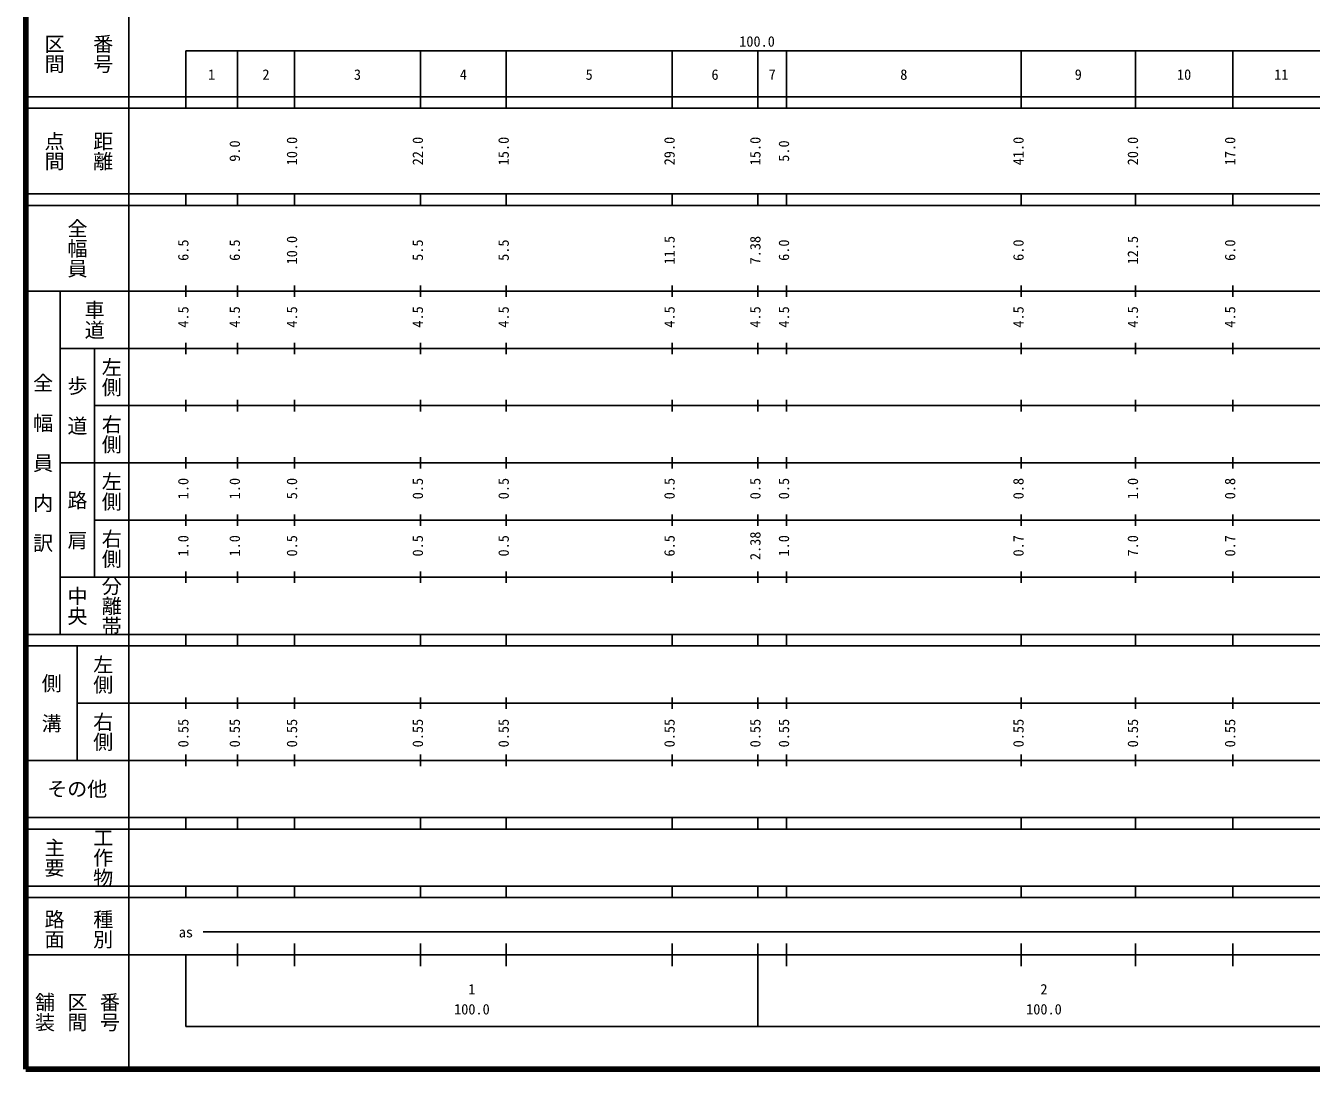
# Model space of a CAD drawing. Units: millimetres on the paper, enlarged 1000 times. Extents: x 40000 to 680000, y 20000 to 380000.
# Drawn here: x 40000 to 264736, y 20000 to 202409 of the extents above; entities that cross this region are included whole.
import ezdxf
from ezdxf.enums import TextEntityAlignment as Align

# ---------------------------------------------------------------- set-up
doc = ezdxf.new("R2010")
doc.units = ezdxf.units.MM
doc.header["$LTSCALE"] = 1000
doc.layers.add('M-TTL', color=2, linetype='Continuous', lineweight=140)
doc.layers.add('M-TTL-BAND', color=7, linetype='Continuous', lineweight=25)
doc.styles.add('@ＭＳ ゴシック', font='')
doc.styles.add('ＭＳ ゴシック', font='')
doc.styles.get('@ＭＳ ゴシック').set_extended_font_data('@MS Gothic')
doc.styles.get('ＭＳ ゴシック').set_extended_font_data('MS Gothic')

msp = doc.modelspace()

# ---------------------------------------------------------------- linework, layer by layer
at = {"layer": 'M-TTL'}
for p, q in [((40000, 380000), (40000, 20000)), ((40000, 20000), (680000, 20000))]:
    msp.add_line(p, q, dxfattribs=at)
at = {"layer": 'M-TTL-BAND'}
for p, q in [((58000, 370000), (58000, 20000)), ((68000, 198000), (579000, 198000)), ((68000, 198000), (68000, 188000)), ((77000, 188000), (77000, 198000)), ((87000, 188000), (87000, 198000)), ((109000, 188000), (109000, 198000)), ((124000, 188000), (124000, 198000)), ((153000, 188000), (153000, 198000)), ((168000, 188000), (168000, 198000)), ((173000, 188000), (173000, 198000)), ((214000, 188000), (214000, 198000)), ((234000, 188000), (234000, 198000)), ((251000, 188000), (251000, 198000)), ((40000, 190000), (579000, 190000)), ((40000, 188000), (579000, 188000)), ((40000, 173000), (579000, 173000)), ((40000, 171000), (579000, 171000)), ((68000, 171000), (68000, 173000)), ((77000, 171000), (77000, 173000)), ((87000, 171000), (87000, 173000)), ((109000, 171000), (109000, 173000)), ((124000, 171000), (124000, 173000)), ((153000, 171000), (153000, 173000)), ((168000, 171000), (168000, 173000)), ((173000, 171000), (173000, 173000)), ((214000, 171000), (214000, 173000)), ((234000, 171000), (234000, 173000)), ((251000, 171000), (251000, 173000)), ((40000, 156000), (579000, 156000)), ((46000, 96000), (46000, 156000)), ((68000, 155000), (68000, 157000)), ((77000, 155000), (77000, 157000)), ((87000, 155000), (87000, 157000)), ((109000, 155000), (109000, 157000)), ((124000, 155000), (124000, 157000)), ((153000, 155000), (153000, 157000)), ((168000, 155000), (168000, 157000)), ((173000, 155000), (173000, 157000)), ((214000, 155000), (214000, 157000)), ((234000, 155000), (234000, 157000)), ((251000, 155000), (251000, 157000)), ((68000, 145000), (68000, 147000)), ((77000, 145000), (77000, 147000)), ((87000, 145000), (87000, 147000)), ((109000, 145000), (109000, 147000)), ((124000, 145000), (124000, 147000)), ((153000, 145000), (153000, 147000)), ((168000, 145000), (168000, 147000)), ((173000, 145000), (173000, 147000)), ((214000, 145000), (214000, 147000)), ((234000, 145000), (234000, 147000)), ((251000, 145000), (251000, 147000)), ((46000, 146000), (579000, 146000)), ((52000, 146000), (52000, 106000)), ((52000, 136000), (579000, 136000)), ((68000, 135000), (68000, 137000)), ((77000, 135000), (77000, 137000)), ((87000, 135000), (87000, 137000)), ((109000, 135000), (109000, 137000)), ((124000, 135000), (124000, 137000)), ((153000, 135000), (153000, 137000)), ((168000, 135000), (168000, 137000)), ((173000, 135000), (173000, 137000)), ((214000, 135000), (214000, 137000)), ((234000, 135000), (234000, 137000)), ((251000, 135000), (251000, 137000)), ((46000, 126000), (579000, 126000)), ((68000, 125000), (68000, 127000)), ((77000, 125000), (77000, 127000)), ((87000, 125000), (87000, 127000)), ((109000, 125000), (109000, 127000)), ((124000, 125000), (124000, 127000)), ((153000, 125000), (153000, 127000)), ((168000, 125000), (168000, 127000)), ((173000, 125000), (173000, 127000)), ((214000, 125000), (214000, 127000)), ((234000, 125000), (234000, 127000)), ((251000, 125000), (251000, 127000)), ((68000, 115000), (68000, 117000)), ((77000, 115000), (77000, 117000)), ((87000, 115000), (87000, 117000)), ((109000, 115000), (109000, 117000)), ((124000, 115000), (124000, 117000)), ((153000, 115000), (153000, 117000)), ((168000, 115000), (168000, 117000)), ((173000, 115000), (173000, 117000)), ((214000, 115000), (214000, 117000)), ((234000, 115000), (234000, 117000)), ((251000, 115000), (251000, 117000)), ((52000, 116000), (579000, 116000)), ((46000, 106000), (579000, 106000)), ((68000, 105000), (68000, 107000)), ((77000, 105000), (77000, 107000)), ((87000, 105000), (87000, 107000)), ((109000, 105000), (109000, 107000)), ((124000, 105000), (124000, 107000)), ((153000, 105000), (153000, 107000)), ((168000, 105000), (168000, 107000)), ((173000, 105000), (173000, 107000)), ((214000, 105000), (214000, 107000)), ((234000, 105000), (234000, 107000)), ((251000, 105000), (251000, 107000)), ((40000, 96000), (579000, 96000)), ((68000, 94000), (68000, 96000)), ((77000, 94000), (77000, 96000)), ((87000, 94000), (87000, 96000)), ((109000, 94000), (109000, 96000)), ((124000, 94000), (124000, 96000)), ((153000, 94000), (153000, 96000)), ((168000, 94000), (168000, 96000)), ((173000, 94000), (173000, 96000)), ((214000, 94000), (214000, 96000)), ((234000, 94000), (234000, 96000)), ((251000, 94000), (251000, 96000)), ((40000, 94000), (579000, 94000)), ((49000, 94000), (49000, 74000)), ((49000, 84000), (579000, 84000)), ((68000, 83000), (68000, 85000)), ((77000, 83000), (77000, 85000)), ((87000, 83000), (87000, 85000)), ((109000, 83000), (109000, 85000)), ((124000, 83000), (124000, 85000)), ((153000, 83000), (153000, 85000)), ((168000, 83000), (168000, 85000)), ((173000, 83000), (173000, 85000)), ((214000, 83000), (214000, 85000)), ((234000, 83000), (234000, 85000)), ((251000, 83000), (251000, 85000)), ((68000, 73000), (68000, 75000)), ((77000, 73000), (77000, 75000)), ((87000, 73000), (87000, 75000)), ((109000, 73000), (109000, 75000)), ((124000, 73000), (124000, 75000)), ((153000, 73000), (153000, 75000)), ((168000, 73000), (168000, 75000)), ((173000, 73000), (173000, 75000)), ((214000, 73000), (214000, 75000)), ((234000, 73000), (234000, 75000)), ((251000, 73000), (251000, 75000)), ((40000, 74000), (579000, 74000)), ((40000, 64000), (579000, 64000)), ((68000, 62000), (68000, 64000)), ((77000, 62000), (77000, 64000)), ((87000, 62000), (87000, 64000)), ((109000, 62000), (109000, 64000)), ((124000, 62000), (124000, 64000)), ((153000, 62000), (153000, 64000)), ((168000, 62000), (168000, 64000)), ((173000, 62000), (173000, 64000)), ((214000, 62000), (214000, 64000)), ((234000, 62000), (234000, 64000)), ((251000, 62000), (251000, 64000)), ((40000, 62000), (579000, 62000)), ((40000, 52000), (579000, 52000)), ((68000, 50000), (68000, 52000)), ((77000, 50000), (77000, 52000)), ((87000, 50000), (87000, 52000)), ((109000, 50000), (109000, 52000)), ((124000, 50000), (124000, 52000)), ((153000, 50000), (153000, 52000)), ((168000, 50000), (168000, 52000)), ((173000, 50000), (173000, 52000)), ((214000, 50000), (214000, 52000)), ((234000, 50000), (234000, 52000)), ((251000, 50000), (251000, 52000)), ((40000, 50000), (579000, 50000)), ((71000, 44000), (553000, 44000)), ((77000, 38000), (77000, 42000)), ((87000, 38000), (87000, 42000)), ((109000, 38000), (109000, 42000)), ((124000, 38000), (124000, 42000)), ((153000, 38000), (153000, 42000)), ((168000, 27500), (168000, 42000)), ((173000, 38000), (173000, 42000)), ((214000, 38000), (214000, 42000)), ((234000, 38000), (234000, 42000)), ((251000, 38000), (251000, 42000)), ((40000, 40000), (579000, 40000)), ((68000, 40000), (68000, 27500)), ((68000, 27500), (579000, 27500))]:
    msp.add_line(p, q, dxfattribs=at)

# ---------------------------------------------------------------- texts
at = {"layer": 'M-TTL-BAND', "style": '@ＭＳ ゴシック'}
for s, p in [('区間', (45000, 197500)), ('番号', (53500, 197500)), ('点間', (45000, 180500)), ('距離', (53500, 180500)), ('全幅員', (49000, 163500)), ('車道', (52000, 151000)), ('左側', (55000, 141000)), ('全\u3000幅\u3000員\u3000内\u3000訳', (43000, 126000)), ('歩\u3000道', (49000, 136000)), ('右側', (55000, 131000)), ('左側', (55000, 121000)), ('路\u3000肩', (49000, 116000)), ('右側', (55000, 111000)), ('分離帯', (55000, 101000)), ('中央', (49000, 101000)), ('左側', (53500, 89000)), ('側\u3000溝', (44500, 84000)), ('右側', (53500, 79000)), ('工作物', (53500, 57000)), ('主要', (45000, 57000)), ('路面', (45000, 44500)), ('種別', (53500, 44500)), ('舗装', (43333, 30000)), ('区間', (49000, 30000)), ('番号', (54667, 30000))]:
    msp.add_text(s, height=2566, rotation=270, dxfattribs=at).set_placement(p, align=Align.MIDDLE_CENTER)
at = {"layer": 'M-TTL-BAND', "style": 'ＭＳ ゴシック'}
for s, p in [('100.0', (167844, 198195)), ('1', (72500, 192405)), ('2', (82000, 192405)), ('3', (98000, 192405)), ('4', (116500, 192405)), ('5', (138500, 192405)), ('6', (160500, 192405)), ('7', (170500, 192405)), ('8', (193500, 192405)), ('9', (224000, 192405)), ('10', (242500, 192405)), ('11', (259500, 192405)), ('as', (68000, 42500)), ('1', (118000, 32523)), ('2', (218000, 32523)), ('100.0', (118000, 29033)), ('100.0', (218000, 29033))]:
    msp.add_text(s, height=1833, dxfattribs=at).set_placement(p, align=Align.BOTTOM_CENTER)
for s, p in [('9.0', (78000, 180500)), ('10.0', (88000, 180500)), ('22.0', (110000, 180500)), ('15.0', (125000, 180500)), ('29.0', (154000, 180500)), ('15.0', (169000, 180500)), ('5.0', (174000, 180500)), ('41.0', (215000, 180500)), ('20.0', (235000, 180500)), ('17.0', (252000, 180500)), ('6.5', (69000, 163174)), ('6.5', (78000, 163174)), ('10.0', (88000, 163174)), ('5.5', (110000, 163174)), ('5.5', (125000, 163174)), ('11.5', (154000, 163174)), ('7.38', (169000, 163174)), ('6.0', (174000, 163174)), ('6.0', (215000, 163174)), ('12.5', (235000, 163174)), ('6.0', (252000, 163174)), ('4.5', (69000, 151500)), ('4.5', (78000, 151500)), ('4.5', (88000, 151500)), ('4.5', (110000, 151500)), ('4.5', (125000, 151500)), ('4.5', (154000, 151500)), ('4.5', (169000, 151500)), ('4.5', (174000, 151500)), ('4.5', (215000, 151500)), ('4.5', (235000, 151500)), ('4.5', (252000, 151500)), ('1.0', (69000, 121500)), ('1.0', (78000, 121500)), ('5.0', (88000, 121500)), ('0.5', (110000, 121500)), ('0.5', (125000, 121500)), ('0.5', (154000, 121500)), ('0.5', (169000, 121500)), ('0.5', (174000, 121500)), ('0.8', (215000, 121500)), ('1.0', (235000, 121500)), ('0.8', (252000, 121500)), ('1.0', (69000, 111500)), ('1.0', (78000, 111500)), ('0.5', (88000, 111500)), ('0.5', (110000, 111500)), ('0.5', (125000, 111500)), ('6.5', (154000, 111500)), ('2.38', (169000, 111500)), ('1.0', (174000, 111500)), ('0.7', (215000, 111500)), ('7.0', (235000, 111500)), ('0.7', (252000, 111500)), ('0.55', (69000, 78764)), ('0.55', (78000, 78764)), ('0.55', (88000, 78764)), ('0.55', (110000, 78764)), ('0.55', (125000, 78764)), ('0.55', (154000, 78764)), ('0.55', (169000, 78764)), ('0.55', (174000, 78764)), ('0.55', (215000, 78764)), ('0.55', (235000, 78764)), ('0.55', (252000, 78764))]:
    msp.add_text(s, height=1833, rotation=90, dxfattribs=at).set_placement(p, align=Align.BOTTOM_CENTER)
msp.add_text('その他', height=2566, dxfattribs=at).set_placement((49000, 69000), align=Align.MIDDLE_CENTER)

doc.saveas('drawing.dxf')
